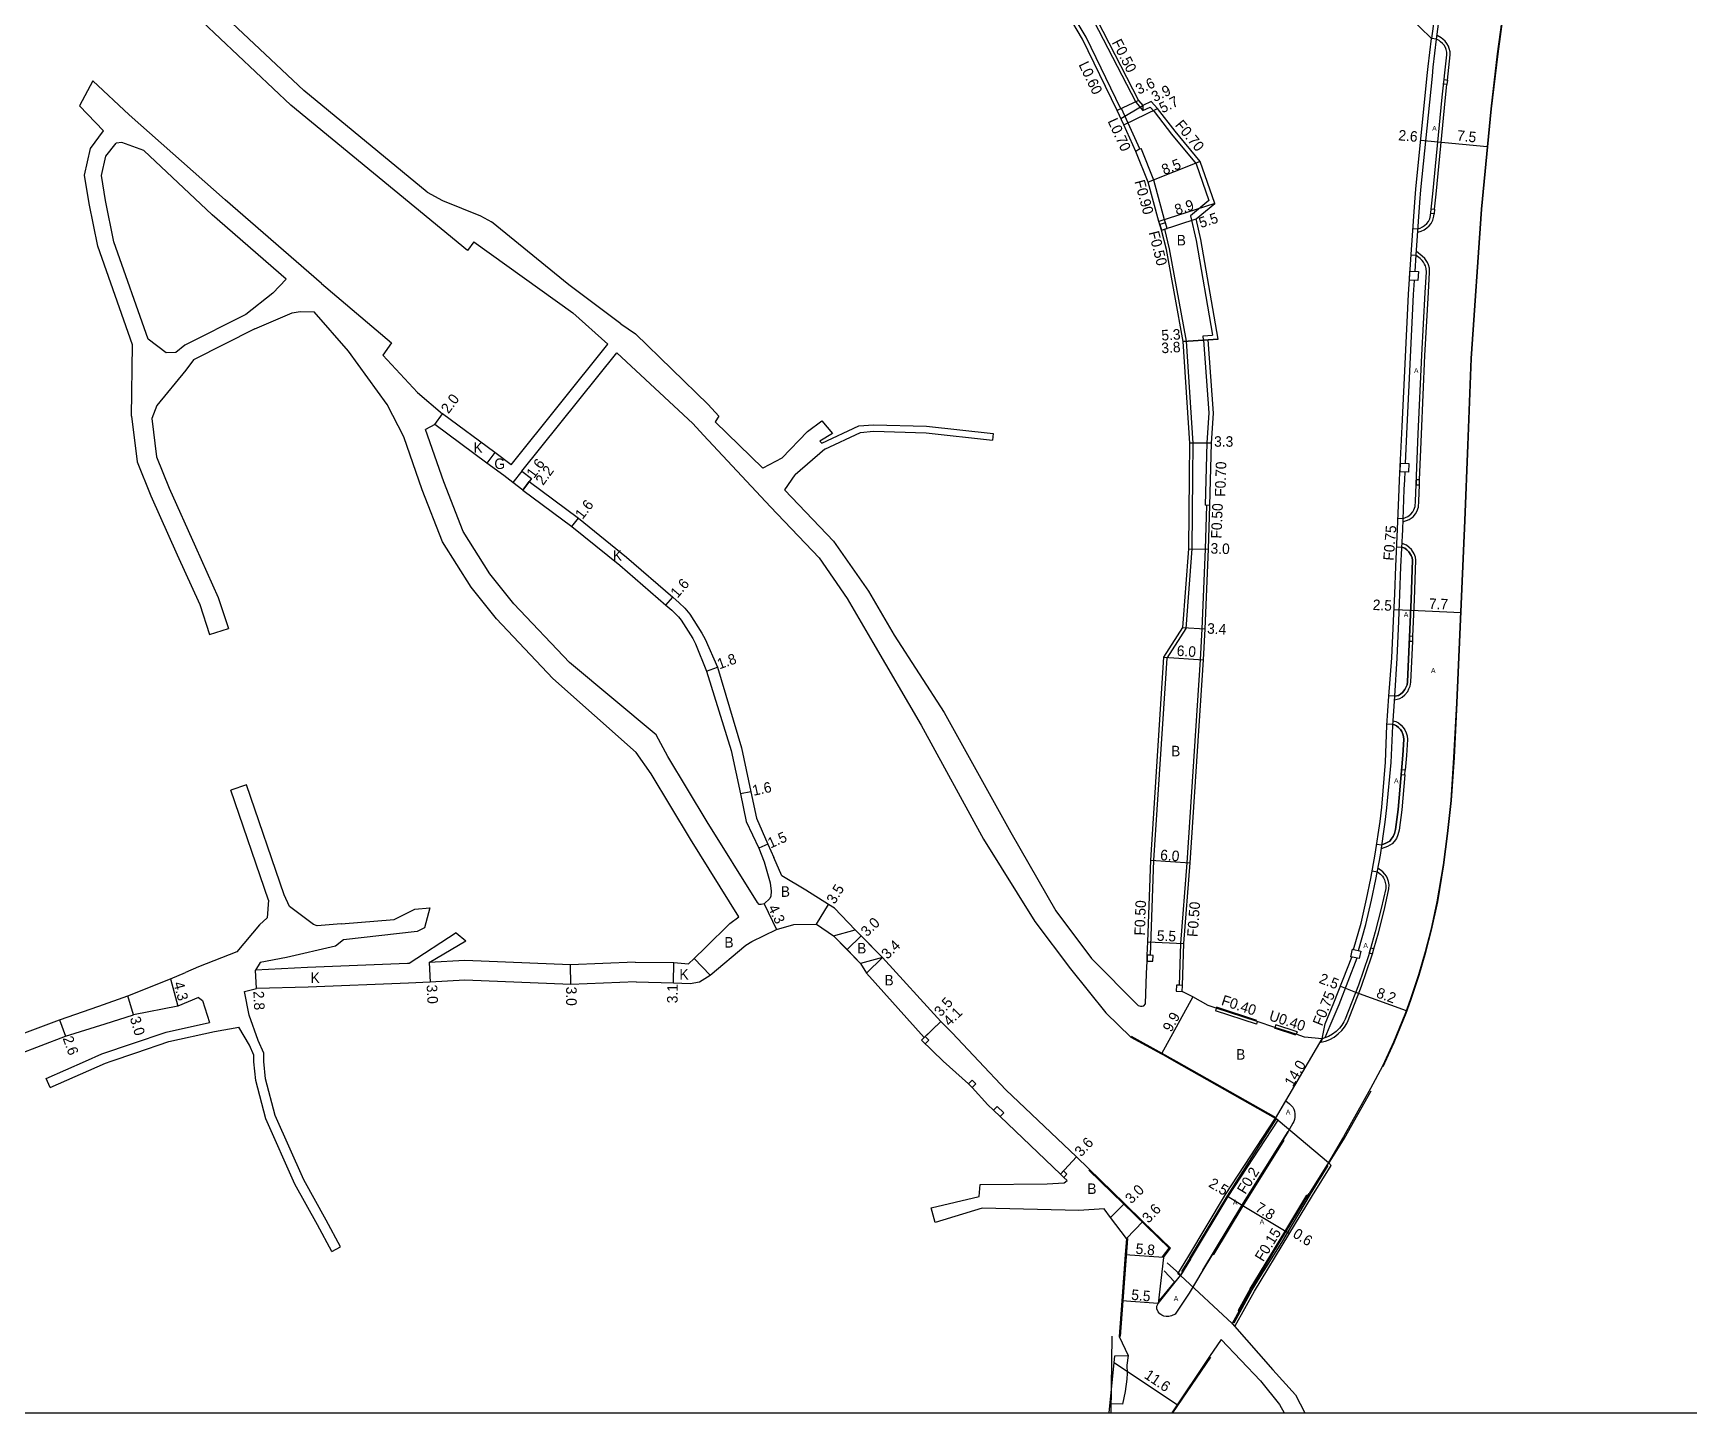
# Model space of a CAD drawing. Header units: metres. Extents: x -8000 to -4000, y -96000 to -93000.
# Drawn here: x -6202.9 to -5951.5, y -96000 to -95790.4 of the extents above; entities that cross this region are included whole.
import ezdxf

# ---------------------------------------------------------------- set-up
doc = ezdxf.new("R2010")
doc.units = ezdxf.units.M
doc.header["$LTSCALE"] = 2.5
for name, color, linetype in [('側溝・桝', 7, 'Continuous'), ('図郭', 7, 'Continuous'), ('幅員', 7, 'Continuous'), ('歩道・分離帯・安全施設', 7, 'Continuous'), ('舗装', 7, 'Continuous'), ('道路', 7, 'Continuous')]:
    doc.layers.add(name, color=color, linetype=linetype)
doc.styles.get("Standard").update_dxf_attribs({"font": ''})
doc.styles.get('Standard').set_extended_font_data('@MS PGothic')

msp = doc.modelspace()

# ---------------------------------------------------------------- linework, layer by layer
at = {"layer": '側溝・桝'}
for points in [[(-5993.03, -95826.63), (-5992.87, -95824.12), (-5992.31, -95816.18), (-5992.16, -95814.23), (-5990.41, -95796.96), (-5990.28, -95795.6), (-5989.76, -95791.33), (-5988.81, -95784.05), (-5988.46, -95781.31), (-5987.06, -95772.01), (-5984.92, -95758.76), (-5984.18, -95755.02), (-5983.58, -95751.7), (-5982.52, -95745.85), (-5980.67, -95736.57), (-5979.73, -95731.53), (-5979.34, -95729.05), (-5975.64, -95708.93), (-5972.39, -95691.04), (-5969.63, -95673.78), (-5969.11, -95671.89), (-5968.45, -95667.27), (-5967.57, -95659.36), (-5967.07, -95655.47)], [(-6037.72, -95801.93), (-6043, -95791.04), (-6045.3, -95787.17), (-6052.12, -95776.76), (-6054.92, -95771.89), (-6058.76, -95764.38), (-6059.9, -95762.15)], [(-5989.99, -95787.13), (-5990.53, -95791.24)], [(-6041.79, -95788.62), (-6035.43, -95800.93), (-6034.35, -95802.18)], [(-5988.13, -95797.56), (-5987.69, -95793.72), (-5987.73, -95793.26), (-5987.85, -95792.79), (-5987.98, -95792.43), (-5988.22, -95792.02), (-5988.47, -95791.68), (-5988.82, -95791.37), (-5989.08, -95791.17), (-5989.68, -95790.78)], [(-5990.08, -95817.18), (-5989.84, -95814.89), (-5988.43, -95800.23), (-5988.21, -95798.25)], [(-6034.83, -95808.03), (-6036.62, -95804.1), (-6037.63, -95801.89), (-6038.26, -95802.19)], [(-6034.35, -95801.41), (-6034.35, -95802.18), (-6033.27, -95801.69), (-6032.67, -95802.34), (-6030.01, -95805.76), (-6026.27, -95810.3), (-6024.35, -95815.87), (-6027.13, -95818.19), (-6026.28, -95821.94), (-6023.77, -95836.29)], [(-6034.83, -95808.03), (-6035.42, -95808.42)], [(-6034.83, -95808.03), (-6034.65, -95807.94)], [(-6030.93, -95819.23), (-6031.06, -95818.81), (-6032.7, -95812.79), (-6034.59, -95808.07), (-6034.65, -95807.94)], [(-5992.62, -95820.68), (-5992.1, -95820.52), (-5991.63, -95820.29), (-5991.27, -95820.03), (-5990.91, -95819.73), (-5990.58, -95819.35), (-5990.33, -95818.83), (-5990.18, -95818.24), (-5990.15, -95817.88)], [(-6033.2, -95930.49), (-6032.68, -95916.05), (-6030.68, -95885.39), (-6027.81, -95880.88), (-6026.9, -95868.76), (-6026.8, -95857.78), (-6026.75, -95852.7), (-6027.73, -95837.22), (-6030.3, -95823.2), (-6031.05, -95820.21)], [(-5992.35, -95858.3), (-5992.07, -95851.33), (-5991.53, -95839.4), (-5990.99, -95829.85), (-5990.83, -95826.76), (-5990.85, -95826.13), (-5990.99, -95825.63), (-5991.16, -95825.27), (-5991.36, -95824.95), (-5991.57, -95824.66), (-5991.94, -95824.3), (-5992.83, -95823.59)], [(-5994.49, -95855.76), (-5994.24, -95850.24), (-5993.26, -95830.14), (-5993.12, -95828)], [(-6025.14, -95837.08), (-6025.19, -95836.39), (-6023.77, -95836.29)], [(-6025.14, -95837.08), (-6024.36, -95848.09), (-6024.65, -95852.68), (-6024.92, -95862.15)], [(-6001.62, -95929.78), (-6000.49, -95925.8), (-5999.63, -95922.12), (-5998.97, -95918.99), (-5998.31, -95915.27), (-5997.56, -95910.26), (-5997.32, -95908.1), (-5996.65, -95901.23), (-5996.43, -95895.66), (-5996.13, -95891.16), (-5995.77, -95885.36), (-5995.52, -95879.75), (-5995.34, -95875.63), (-5995.18, -95871.5), (-5994.91, -95865.83), (-5994.68, -95859.77), (-5994.6, -95858.3), (-5994.55, -95857.09)], [(-5994.87, -95864.68), (-5993.91, -95864.3), (-5993.35, -95863.89), (-5992.99, -95863.45), (-5992.75, -95863.07), (-5992.54, -95862.44), (-5992.48, -95861.53), (-5992.38, -95859.04)], [(-6024.72, -95862.16), (-6024.9, -95868.82), (-6025.41, -95880.89), (-6025.68, -95885.6), (-6027.7, -95916.43), (-6028.64, -95928.69), (-6028.87, -95935.06)], [(-6024.22, -95862.17), (-6024.92, -95862.15)], [(-5993.37, -95882.07), (-5993.12, -95876.47), (-5992.95, -95871.95), (-5992.92, -95870.48), (-5992.99, -95870.01), (-5993.16, -95869.54), (-5993.57, -95868.89), (-5993.95, -95868.54), (-5994.34, -95868.23), (-5995.01, -95867.95)], [(-5996.17, -95891.69), (-5995.36, -95891.5), (-5994.97, -95891.27), (-5994.6, -95890.95), (-5994.15, -95890.41), (-5993.98, -95890.04), (-5993.77, -95889.6), (-5993.68, -95889), (-5993.4, -95882.79)], [(-5996.38, -95894.9), (-5995.98, -95895), (-5995.54, -95895.2), (-5995.15, -95895.53), (-5994.85, -95895.89), (-5994.6, -95896.23), (-5994.37, -95896.72), (-5994.26, -95897.18), (-5994.19, -95897.7), (-5994.34, -95900.14), (-5994.54, -95902.4)], [(-5994.6, -95903.11), (-5995.06, -95908.41), (-5995.46, -95911.47), (-5995.64, -95912.2), (-5995.88, -95912.74), (-5996.23, -95913.22), (-5996.53, -95913.56), (-5997.23, -95913.97), (-5998.17, -95914.32)], [(-5999.31, -95929.54), (-5998.6, -95927.07), (-5997.67, -95923.51), (-5997, -95920.42), (-5996.99, -95919.8), (-5997.07, -95919.3), (-5997.23, -95918.85), (-5997.39, -95918.49), (-5997.61, -95918.18), (-5997.91, -95917.83), (-5998.67, -95917.25)], [(-6007.14, -95943.21), (-6007.35, -95943.71), (-6006.66, -95943.53), (-6005.96, -95943.27), (-6005.3, -95942.93), (-6004.7, -95942.45), (-6004.14, -95941.9), (-6003.75, -95941.39), (-6003.42, -95940.85), (-6003.19, -95940.4), (-6001.18, -95935.19), (-5999.64, -95930.71), (-5999.51, -95930.27)], [(-6001.87, -95930.93), (-6004.63, -95938.03), (-6005.98, -95941.21), (-6006.74, -95943.02)], [(-6023.23, -95938.53), (-6023.36, -95938.91)], [(-6017.13, -95940.95), (-6023.36, -95938.91)], [(-6017, -95940.57), (-6017.13, -95940.95)], [(-6014.2, -95941.07), (-6014.32, -95941.45)], [(-6010.96, -95942.12), (-6014.2, -95941.07)], [(-6010.96, -95942.12), (-6011.09, -95942.5)], [(-6023.77, -95975.86), (-6023.61, -95975.96), (-6019.12, -95968.53), (-6012.92, -95958.6), (-6013.09, -95958.5)], [(-6018.06, -95981.14), (-6012.82, -95972.52), (-6009.46, -95966.94)], [(-6009.33, -95967.01), (-6009.46, -95966.94)], [(-6009.33, -95967.01), (-6009.33, -95967.02)], [(-6018.07, -95981.14), (-6019.91, -95984.45), (-6019.78, -95984.54)]]:
    msp.add_lwpolyline(points, dxfattribs=at)
for points in [[(-5988.13, -95797.56), (-5988.21, -95798.25), (-5988.71, -95798.19), (-5988.63, -95797.5)], [(-5990.08, -95817.18), (-5990.15, -95817.88), (-5990.65, -95817.83), (-5990.58, -95817.13)], [(-6031.52, -95820.35), (-6031.05, -95820.21), (-6030.66, -95820.09), (-6030.93, -95819.23), (-6031.79, -95819.49)], [(-5993.81, -95826.57), (-5992.54, -95826.66), (-5992.63, -95828.03), (-5993.9, -95827.95)], [(-5995.26, -95855.73), (-5993.98, -95855.79), (-5994.04, -95857.11), (-5995.32, -95857.05)], [(-5992.35, -95858.3), (-5992.85, -95858.28), (-5992.88, -95859.02), (-5992.38, -95859.04)], [(-5993.37, -95882.07), (-5993.87, -95882.05), (-5993.91, -95882.77), (-5993.4, -95882.79)], [(-5994.54, -95902.4), (-5995.08, -95902.35), (-5995.14, -95903.06), (-5994.6, -95903.11)], [(-6033.74, -95931.38), (-6032.84, -95931.41), (-6032.8, -95930.51), (-6033.2, -95930.49), (-6033.7, -95930.48)], [(-6002.54, -95929.57), (-6001.27, -95929.86), (-6001.53, -95931.01), (-6002.8, -95930.72)], [(-5999.31, -95929.54), (-5999.79, -95929.41), (-6000, -95930.14), (-5999.51, -95930.27)], [(-6029.3, -95935.95), (-6028.4, -95935.98), (-6028.37, -95935.08), (-6028.87, -95935.06), (-6029.27, -95935.05)], [(-6067.98, -95943.4), (-6067.41, -95943.96), (-6066.85, -95943.38), (-6067.43, -95942.82), (-6067.57, -95942.97)], [(-6060.86, -95950), (-6060.31, -95950.58), (-6059.73, -95950.04), (-6060.27, -95949.45)], [(-6057.03, -95954.02), (-6056.02, -95954.99), (-6055.47, -95954.41), (-6056.48, -95953.44)], [(-6046.38, -95964.23), (-6045.91, -95963.72), (-6046.42, -95963.24), (-6046.9, -95963.76)]]:
    msp.add_lwpolyline(points, close=True, dxfattribs=at)
at = {"layer": '図郭'}
msp.add_lwpolyline([(-6400, -96000), (-5600, -96000), (-5600, -95400), (-6400, -95400)], close=True, dxfattribs=at)
at = {"layer": '幅員'}
for points in [[(-6035.01, -95800.65), (-6038.26, -95802.19)], [(-6037.72, -95803.38), (-6034.35, -95801.41)], [(-6037.26, -95804.39), (-6032.14, -95801.89)], [(-5992.17, -95806.68), (-5989.59, -95806.93)], [(-5989.59, -95806.93), (-5982.09, -95807.66)], [(-6025.66, -95809.93), (-6033.56, -95813.08)], [(-6023.45, -95816.31), (-6031.92, -95819.06)], [(-6031.52, -95820.35), (-6026.29, -95818.66)], [(-6022.94, -95836.94), (-6028.23, -95837.28)], [(-6028.23, -95837.28), (-6024.44, -95837.04)], [(-6141.88, -95849.89), (-6140.69, -95848.28)], [(-6023.95, -95852.71), (-6027.25, -95852.71)], [(-6127.22, -95858.08), (-6128.52, -95859.85)], [(-6128.52, -95859.85), (-6127.57, -95858.56)], [(-6121.06, -95865.37), (-6120.08, -95864.1)], [(-6027.4, -95868.74), (-6024.4, -95868.83)], [(-6106.8, -95877.31), (-6105.74, -95876.11)], [(-5996.22, -95877.99), (-5993.7, -95878.1)], [(-5993.7, -95878.1), (-5986.03, -95878.43)], [(-6028.3, -95880.72), (-6024.91, -95880.91)], [(-6031.17, -95885.23), (-6025.18, -95885.63)], [(-6100.65, -95887.36), (-6098.95, -95886.75)], [(-6093.9, -95905.66), (-6095.46, -95905.99)], [(-6091.3, -95913.62), (-6092.67, -95914.23)], [(-6033.18, -95916.03), (-6027.2, -95916.46)], [(-6091.89, -95922.7), (-6090.01, -95926.56)], [(-6083.91, -95925.77), (-6082.08, -95922.78)], [(-6079.29, -95929.62), (-6077.15, -95927.52)], [(-6033.63, -95928.47), (-6028.14, -95928.72)], [(-6168.98, -95935.56), (-6169.11, -95932.77)], [(-6142.73, -95931.58), (-6142.58, -95934.57)], [(-6121.25, -95934.94), (-6121.26, -95931.94)], [(-6105.63, -95934.69), (-6105.6, -95931.59)], [(-6073.89, -95930.84), (-6076.35, -95933.19)], [(-6182.03, -95934.07), (-6180.89, -95938.21)], [(-6004.36, -95935.21), (-6002.07, -95936.1)], [(-6187.64, -95939.56), (-6188.49, -95936.68)], [(-6026.77, -95936.83), (-6031.56, -95945.49)], [(-6002.07, -95936.1), (-5994.37, -95938.88)], [(-6198.85, -95940.32), (-6197.97, -95942.77)], [(-6065.06, -95940.53), (-6067.98, -95943.4)], [(-6065.06, -95940.53), (-6067.57, -95942.97)], [(-6014.24, -95955.28), (-6007.14, -95943.21)], [(-6046.9, -95963.76), (-6044.45, -95961.11)], [(-6039.26, -95970.34), (-6037.17, -95968.18)], [(-6021.42, -95967.13), (-6019.28, -95968.43)], [(-6021.42, -95967.13), (-6019.28, -95968.43)], [(-6019.28, -95968.43), (-6012.61, -95972.45)], [(-6036.86, -95973.5), (-6034.35, -95970.92)], [(-6012.61, -95972.45), (-6012.1, -95972.76)], [(-6031.25, -95976.41), (-6037.04, -95975.98)], [(-6032.07, -95983.39), (-6037.55, -95982.99)], [(-6038.75, -95992.36), (-6029.13, -95998.77)]]:
    msp.add_lwpolyline(points, dxfattribs=at)
at = {"layer": '歩道・分離帯・安全施設'}
for points in [[(-5997.89, -95947.37), (-5996.22, -95943.72), (-5994.4, -95939.31), (-5993.68, -95937.3), (-5992.43, -95933.52), (-5991.39, -95930.02), (-5990.54, -95926.68), (-5989.6, -95922.39), (-5988.66, -95916.76), (-5988.04, -95912), (-5987.48, -95906.98), (-5987.06, -95900.48), (-5986.62, -95892.15), (-5985.43, -95864.45), (-5984.97, -95853.02), (-5984.46, -95839.88), (-5982.9, -95817.18), (-5981.41, -95801.96), (-5980.43, -95793.58), (-5978.64, -95780.38)], [(-5993.36, -95820.09), (-5992.59, -95820.15), (-5992.27, -95820.04), (-5991.89, -95819.85), (-5991.58, -95819.63), (-5991.26, -95819.36), (-5991, -95819.07), (-5990.81, -95818.66), (-5990.68, -95818.15), (-5990.35, -95814.84), (-5988.94, -95800.17), (-5988.2, -95793.71), (-5988.23, -95793.34), (-5988.33, -95792.94), (-5988.44, -95792.64), (-5988.64, -95792.29), (-5988.85, -95792.03), (-5989.15, -95791.76), (-5989.38, -95791.58), (-5989.76, -95791.33), (-5990.53, -95791.24)], [(-5992.59, -95820.15), (-5992.27, -95820.04), (-5991.89, -95819.85), (-5991.58, -95819.63), (-5991.26, -95819.36), (-5991, -95819.07), (-5990.81, -95818.66), (-5990.68, -95818.15), (-5990.35, -95814.84), (-5988.94, -95800.17), (-5988.2, -95793.71), (-5988.23, -95793.34), (-5988.33, -95792.94), (-5988.44, -95792.64), (-5988.64, -95792.29), (-5988.85, -95792.03), (-5989.15, -95791.76), (-5989.38, -95791.58), (-5989.76, -95791.33)], [(-5995.62, -95864.11), (-5994.85, -95864.14), (-5994.15, -95863.86), (-5993.69, -95863.52), (-5993.39, -95863.16), (-5993.2, -95862.86), (-5993.03, -95862.35), (-5992.98, -95861.5), (-5992.56, -95851.31), (-5992.02, -95839.37), (-5991.49, -95829.83), (-5991.32, -95826.76), (-5991.35, -95826.21), (-5991.46, -95825.8), (-5991.6, -95825.51), (-5991.77, -95825.23), (-5991.95, -95824.99), (-5992.27, -95824.67), (-5992.87, -95824.2), (-5993.64, -95824.14)], [(-5994.85, -95864.14), (-5994.15, -95863.86), (-5993.69, -95863.52), (-5993.39, -95863.16), (-5993.2, -95862.86), (-5993.03, -95862.35), (-5992.98, -95861.5), (-5992.56, -95851.31), (-5992.02, -95839.37), (-5991.49, -95829.83), (-5991.32, -95826.76), (-5991.35, -95826.21), (-5991.46, -95825.8), (-5991.6, -95825.51), (-5991.77, -95825.23), (-5991.95, -95824.99), (-5992.27, -95824.67), (-5992.87, -95824.2)], [(-5995.81, -95868.45), (-5995.04, -95868.49), (-5994.6, -95868.67), (-5994.28, -95868.92), (-5993.97, -95869.21), (-5993.62, -95869.77), (-5993.49, -95870.13), (-5993.43, -95870.51), (-5993.46, -95871.94), (-5993.62, -95876.45), (-5994.18, -95888.95), (-5994.26, -95889.44), (-5994.44, -95889.83), (-5994.58, -95890.14), (-5994.96, -95890.59), (-5995.27, -95890.86), (-5995.55, -95891.03), (-5996.13, -95891.16), (-5997, -95891.09)], [(-5996.13, -95891.16), (-5995.55, -95891.03), (-5995.27, -95890.86), (-5994.96, -95890.59), (-5994.58, -95890.14), (-5994.44, -95889.83), (-5994.26, -95889.44), (-5994.18, -95888.95), (-5993.62, -95876.45), (-5993.46, -95871.94), (-5993.43, -95870.51), (-5993.49, -95870.13), (-5993.62, -95869.77), (-5993.97, -95869.21), (-5994.28, -95868.92), (-5994.6, -95868.67), (-5995.04, -95868.49)], [(-5998.85, -95913.6), (-5998.08, -95913.71), (-5997.46, -95913.48), (-5996.88, -95913.14), (-5996.65, -95912.88), (-5996.35, -95912.47), (-5996.16, -95912.02), (-5995.99, -95911.37), (-5995.6, -95908.35), (-5994.88, -95900.1), (-5994.74, -95897.72), (-5994.79, -95897.28), (-5994.88, -95896.9), (-5995.07, -95896.5), (-5995.27, -95896.22), (-5995.53, -95895.92), (-5995.84, -95895.66), (-5996.16, -95895.51), (-5996.41, -95895.44), (-5997.29, -95895.39)], [(-5996.41, -95895.44), (-5996.16, -95895.51), (-5995.84, -95895.66), (-5995.53, -95895.92), (-5995.27, -95896.22), (-5995.07, -95896.5), (-5994.88, -95896.9), (-5994.79, -95897.28), (-5994.74, -95897.72), (-5994.88, -95900.1), (-5995.6, -95908.35), (-5995.99, -95911.37), (-5996.16, -95912.02), (-5996.35, -95912.47), (-5996.65, -95912.88), (-5996.88, -95913.14), (-5997.46, -95913.48), (-5998.08, -95913.71)], [(-5999.53, -95917.68), (-5998.76, -95917.81), (-5998.26, -95918.2), (-5998, -95918.49), (-5997.83, -95918.74), (-5997.69, -95919.04), (-5997.56, -95919.42), (-5997.5, -95919.84), (-5997.5, -95920.37), (-5998.16, -95923.39), (-5999.09, -95926.94), (-6000.12, -95930.56), (-6001.65, -95935.02), (-6003.65, -95940.19), (-6003.86, -95940.6), (-6004.17, -95941.11), (-6004.52, -95941.57), (-6005.03, -95942.07), (-6005.58, -95942.5), (-6006.17, -95942.81), (-6006.74, -95943.02), (-6007.14, -95943.21)], [(-5998.76, -95917.81), (-5998.26, -95918.2), (-5998, -95918.49), (-5997.83, -95918.74), (-5997.69, -95919.04), (-5997.56, -95919.42), (-5997.5, -95919.84), (-5997.5, -95920.37), (-5998.16, -95923.39), (-5999.09, -95926.94), (-6000.12, -95930.56), (-6001.65, -95935.02), (-6003.65, -95940.19), (-6003.86, -95940.6), (-6004.17, -95941.11), (-6004.52, -95941.57), (-6005.03, -95942.07), (-6005.58, -95942.5), (-6006.17, -95942.81), (-6006.74, -95943.02), (-6007.14, -95943.21)], [(-6017.04, -95940.4), (-6023.17, -95938.39)], [(-6036.14, -95942.8), (-6031.49, -95945.36), (-6029.32, -95946.59)], [(-6011.14, -95942.65), (-6014.37, -95941.59)], [(-6029.32, -95946.59), (-6014.16, -95955.15)], [(-6014.24, -95955.28), (-6012.68, -95952.62), (-6012.12, -95953.05), (-6011.83, -95953.32), (-6011.62, -95953.59), (-6011.47, -95953.85), (-6011.36, -95954.19), (-6011.3, -95954.57), (-6011.3, -95955.07), (-6011.36, -95955.42), (-6011.46, -95955.76), (-6011.59, -95956.02), (-6012.3, -95957.24)], [(-6014.24, -95955.28), (-6012.68, -95952.62), (-6012.12, -95953.05), (-6011.83, -95953.32), (-6011.62, -95953.59), (-6011.47, -95953.85), (-6011.36, -95954.19), (-6011.3, -95954.57), (-6011.3, -95955.07), (-6011.36, -95955.42), (-6011.46, -95955.76), (-6011.59, -95956.02), (-6012.3, -95957.24)], [(-6006.19, -95962.18), (-6003.76, -95958.26), (-5999.69, -95951.1)], [(-6027.23, -95976.5), (-6021.52, -95967.04), (-6014.11, -95955.39)], [(-6025.26, -95978.33), (-6019.33, -95968.5), (-6012.3, -95957.24)], [(-6012.3, -95957.24), (-6019.3, -95968.45), (-6025.26, -95978.33)], [(-6030.39, -95974.98), (-6042.58, -95963.14)], [(-6008.92, -95966.77), (-6006.25, -95962.45)], [(-6017.75, -95981.32), (-6016.58, -95979.31), (-6013.25, -95974.13), (-6012.44, -95972.76), (-6008.92, -95966.77)], [(-6036.71, -95973.51), (-6037.8, -95988.42)], [(-6031.38, -95976.32), (-6030.39, -95974.97)], [(-6025.26, -95978.33), (-6027.35, -95981.83), (-6029.45, -95985.01), (-6030, -95985.26), (-6030.44, -95985.38), (-6030.85, -95985.37), (-6031.16, -95985.29), (-6031.47, -95985.15), (-6031.79, -95984.94), (-6032.05, -95984.65), (-6032.24, -95984.19), (-6032.23, -95983.8), (-6032.07, -95983.39)], [(-6025.26, -95978.33), (-6027.35, -95981.83), (-6029.45, -95985.01), (-6030, -95985.26), (-6030.44, -95985.38), (-6030.85, -95985.37), (-6031.16, -95985.29), (-6031.47, -95985.15), (-6031.79, -95984.94), (-6032.05, -95984.65), (-6032.24, -95984.19), (-6032.23, -95983.8), (-6032.07, -95983.39)], [(-6028.8, -95978.86), (-6030.67, -95977.19)], [(-6027.23, -95976.5), (-6028.51, -95978.55)], [(-6031.15, -95978.41), (-6029.55, -95980.1), (-6031.9, -95982.93)], [(-6020.49, -95986.3), (-6017.75, -95981.32)], [(-6039.1, -95988.34), (-6039.21, -96000)], [(-6036.58, -95991.3), (-6036.8, -95992.75), (-6036.74, -95993.98), (-6036.79, -95994.87), (-6037.07, -95996.76), (-6037.48, -95998.68), (-6039.35, -95998.62)], [(-6036.58, -95991.3), (-6036.8, -95992.75), (-6036.74, -95993.98), (-6036.79, -95994.87), (-6037.07, -95996.76), (-6037.48, -95998.68)], [(-6029.83, -96000), (-6024.05, -95991.55)]]:
    msp.add_lwpolyline(points, dxfattribs=at)
at = {"layer": '舗装'}
for points in [[(-6132.79, -95854.13), (-6133.98, -95855.74)], [(-6128.69, -95856.99), (-6130.01, -95858.71)], [(-6091.3, -95913.62), (-6092.67, -95914.23)], [(-6100.09, -95933.51), (-6102.52, -95930.96)], [(-6013.81, -95955.53), (-6006.2, -95961.98)], [(-6028.65, -95979.14), (-6020.81, -95986.41)]]:
    msp.add_lwpolyline(points, dxfattribs=at)
at = {"layer": '道路'}
for points in [[(-6002.09, -95766.9), (-5997.85, -95782.18), (-5996.53, -95785.32), (-5994.53, -95787.37), (-5992.32, -95789.51), (-5990.53, -95791.24)], [(-6143.02, -95814.58), (-6161.75, -95799.13), (-6175.16, -95786.52), (-6183.76, -95778.48), (-6193.97, -95768.84)], [(-6144.93, -95816.89), (-6163.73, -95801.38), (-6177.18, -95788.73), (-6185.8, -95780.68), (-6196.03, -95771.02)], [(-5978.75, -95780.36), (-5980.55, -95793.56), (-5981.53, -95801.95), (-5983.02, -95817.17), (-5984.57, -95839.87), (-5985.08, -95853.01), (-5985.55, -95864.44), (-5986.74, -95892.15), (-5987.18, -95900.48), (-5987.6, -95906.97), (-5988.15, -95911.99), (-5988.77, -95916.74), (-5989.72, -95922.37), (-5990.65, -95926.66), (-5991.5, -95929.99), (-5992.54, -95933.48), (-5993.79, -95937.26), (-5994.51, -95939.26), (-5996.33, -95943.67), (-5998, -95947.32), (-5999.81, -95950.74), (-6003.9, -95958.05), (-6006.2, -95961.98)], [(-6033.97, -95937.86), (-6033.8, -95933.27), (-6033.74, -95931.38), (-6033.7, -95930.48), (-6033.63, -95928.47), (-6033.18, -95916.03), (-6031.17, -95885.23), (-6028.3, -95880.72), (-6027.4, -95868.74), (-6027.3, -95857.78), (-6027.25, -95852.71), (-6028.23, -95837.28), (-6030.79, -95823.31), (-6031.52, -95820.35), (-6031.92, -95819.06), (-6033.56, -95813.08), (-6035.42, -95808.42), (-6037.26, -95804.39), (-6038.26, -95802.19), (-6043.53, -95791.33), (-6045.81, -95787.5)], [(-6041.34, -95788.39), (-6035.01, -95800.65), (-6034.35, -95801.41)], [(-6007.14, -95943.21), (-6006.69, -95940.91), (-6005.35, -95937.74), (-6002.64, -95930.76), (-6002.8, -95930.72), (-6002.54, -95929.57), (-6002.37, -95929.61), (-6001.24, -95925.61), (-6000.39, -95921.95), (-5999.73, -95918.84), (-5999.08, -95915.14), (-5998.33, -95910.16), (-5998.09, -95908.02), (-5997.52, -95901.19), (-5997.3, -95895.61), (-5997, -95891.13), (-5996.54, -95885.33), (-5996.29, -95879.72), (-5996.11, -95875.59), (-5995.96, -95871.47), (-5995.69, -95865.8), (-5995.45, -95859.74), (-5995.38, -95858.26), (-5995.01, -95850.2), (-5994.04, -95830.1), (-5993.64, -95824.06), (-5993.08, -95816.13), (-5992.93, -95814.16), (-5991.18, -95796.88), (-5991.06, -95795.52), (-5990.53, -95791.24)], [(-6193.83, -95797.68), (-6195.81, -95801.46)], [(-6193.83, -95797.68), (-6188.28, -95802.84)], [(-6192.2, -95805.26), (-6195.81, -95801.46)], [(-6028.4, -95935.98), (-6028.37, -95935.08), (-6028.14, -95928.72), (-6027.2, -95916.46), (-6025.18, -95885.63), (-6024.91, -95880.91), (-6024.4, -95868.83), (-6024.22, -95862.17), (-6023.95, -95852.71), (-6023.66, -95848.15), (-6024.44, -95837.04), (-6022.94, -95836.94), (-6025.59, -95821.8), (-6026.29, -95818.66), (-6023.45, -95816.31), (-6025.66, -95809.93), (-6029.45, -95805.33), (-6032.14, -95801.89), (-6033.09, -95800.84), (-6034.35, -95801.41)], [(-6159.09, -95828.47), (-6173.73, -95815.78), (-6188.28, -95802.84)], [(-6187.76, -95837.76), (-6193.06, -95822.8), (-6194.37, -95816.32), (-6195.05, -95812), (-6194.16, -95807.98), (-6192.2, -95805.26)], [(-6185.41, -95836.92), (-6190.64, -95822.13), (-6191.91, -95815.87), (-6192.5, -95812.08), (-6191.85, -95809.11), (-6190.25, -95807.16)], [(-6186.04, -95808.24), (-6189.41, -95807.05), (-6190.25, -95807.16)], [(-6164.44, -95827.81), (-6175.71, -95818.04), (-6186.04, -95808.24)], [(-6143.02, -95814.58), (-6140.73, -95815.88), (-6134.92, -95818.18), (-6133.27, -95819.09)], [(-6135.94, -95822.15), (-6136.92, -95823.44), (-6144.93, -95816.89)], [(-6113.65, -95834.58), (-6121.54, -95828.66), (-6133.27, -95819.09)], [(-6135.94, -95822.15), (-6120.94, -95832.9), (-6115.59, -95837.67)], [(-6164.44, -95827.81), (-6166.48, -95829.91), (-6170.59, -95833.17)], [(-6159.09, -95828.47), (-6148.45, -95837.47), (-6149.76, -95839.36), (-6144.49, -95845.02), (-6140.69, -95848.28)], [(-6170.59, -95833.17), (-6179.86, -95837.84), (-6181.23, -95838.94)], [(-6169.22, -95835.37), (-6163.52, -95832.93), (-6162.34, -95832.71), (-6160.21, -95832.78)], [(-6146.59, -95851.73), (-6149.11, -95846.86), (-6155, -95838.74), (-6160.21, -95832.78)], [(-6113.65, -95834.58), (-6111.41, -95836.13)], [(-6181.23, -95838.94), (-6182.66, -95839.01), (-6185.41, -95836.92)], [(-6169.22, -95835.37), (-6178.5, -95840.04), (-6179.71, -95841.64)], [(-6111.41, -95836.13), (-6100.35, -95846.85), (-6098.75, -95848.61)], [(-6187.92, -95848.59), (-6187.76, -95837.76)], [(-6130.28, -95855.99), (-6115.59, -95837.67)], [(-6130.28, -95855.99), (-6115.59, -95837.67)], [(-6128.69, -95856.99), (-6114.24, -95838.99)], [(-6128.69, -95856.99), (-6114.24, -95838.99)], [(-6114.24, -95838.99), (-6102.68, -95849.74), (-6101.08, -95851.5)], [(-6179.71, -95841.64), (-6184.09, -95846.98), (-6184.85, -95848.96), (-6184.13, -95854.78), (-6182.24, -95859.55), (-6178.22, -95868.48), (-6174.76, -95876.14), (-6173.22, -95880.86)], [(-6187.92, -95848.59), (-6187.06, -95855.53), (-6185, -95860.72), (-6180.98, -95869.65), (-6177.56, -95877.22), (-6176.07, -95881.79)], [(-6141.88, -95849.89), (-6143.27, -95850.62)], [(-6131.41, -95857.65), (-6133.98, -95855.74), (-6141.88, -95849.89)], [(-6130.28, -95855.99), (-6132.79, -95854.13), (-6140.69, -95848.28)], [(-6098.75, -95848.61), (-6099.33, -95849.45)], [(-6099.33, -95849.45), (-6092.09, -95856.53)], [(-6089.18, -95855), (-6085.28, -95850.95), (-6083.12, -95849.34)], [(-6083.12, -95849.34), (-6081.52, -95851.24)], [(-6083.1, -95852.72), (-6077.49, -95850.1), (-6075.28, -95849.91), (-6067.22, -95850.15), (-6057.09, -95851.26)], [(-6123.96, -95888.45), (-6132.53, -95879.42), (-6136.36, -95874.6), (-6140.73, -95867.69), (-6143.79, -95859.8), (-6146.59, -95851.73)], [(-6121.42, -95886.04), (-6129.89, -95877.12), (-6133.51, -95872.57), (-6137.59, -95866.11), (-6140.51, -95858.59), (-6143.27, -95850.62)], [(-6101.08, -95851.5), (-6090.91, -95862.38), (-6083.54, -95870.13), (-6079.26, -95876.3)], [(-6081.52, -95851.24), (-6083.43, -95852.4)], [(-6083.43, -95852.4), (-6083.1, -95852.72)], [(-6082.67, -95853.63), (-6077.22, -95851.08), (-6075.25, -95850.91), (-6067.29, -95851.15), (-6057.2, -95852.25)], [(-6057.09, -95851.26), (-6057.2, -95852.25)], [(-6089.18, -95855), (-6092.09, -95856.53)], [(-6082.67, -95853.63), (-6087.17, -95857.54)], [(-6128.52, -95859.85), (-6130.01, -95858.71), (-6131.41, -95857.65)], [(-6128.69, -95856.99), (-6127.22, -95858.08), (-6127.57, -95858.56)], [(-6088.73, -95859.82), (-6087.17, -95857.54)], [(-6128.52, -95859.85), (-6121.06, -95865.37), (-6113.81, -95871.26), (-6106.8, -95877.31), (-6105.91, -95878.07), (-6104.89, -95879.09), (-6104.47, -95879.59), (-6102.68, -95882.39), (-6102.28, -95883.18), (-6100.65, -95887.36), (-6096.86, -95899.38), (-6095.46, -95905.99), (-6094.58, -95910.16), (-6092.67, -95914.23)], [(-6127.57, -95858.56), (-6120.08, -95864.1), (-6112.79, -95870.03), (-6105.74, -95876.11), (-6104.76, -95876.95), (-6103.91, -95877.8), (-6103.15, -95878.68), (-6101.32, -95881.56), (-6100.81, -95882.5), (-6098.95, -95886.75), (-6095.31, -95898.98), (-6093.9, -95905.66), (-6093.05, -95909.66), (-6091.3, -95913.62), (-6090.4, -95915.65)], [(-6088.73, -95859.82), (-6088.72, -95859.83), (-6081.35, -95867.58), (-6076.02, -95875.17)], [(-6076.02, -95875.17), (-6072.12, -95881.88), (-6064.56, -95893.63)], [(-6079.26, -95876.3), (-6075.37, -95883.01), (-6068.04, -95895.55)], [(-6176.07, -95881.79), (-6173.22, -95880.86)], [(-6106.51, -95900.31), (-6108.28, -95897.03), (-6121.42, -95886.04)], [(-6109.04, -95902.96), (-6111.3, -95899.72), (-6123.96, -95888.45)], [(-6064.56, -95893.63), (-6054.43, -95911.87), (-6047.56, -95923.77), (-6042.18, -95930.96)], [(-6068.04, -95895.55), (-6058.57, -95912.86), (-6050.75, -95925.35), (-6045.37, -95932.53)], [(-6092.62, -95922.77), (-6092.89, -95922.47), (-6100.55, -95910.21), (-6106.51, -95900.31)], [(-6170.48, -95904.62), (-6172.85, -95905.43)], [(-6167.14, -95922.14), (-6172.85, -95905.43)], [(-6164.77, -95921.34), (-6170.48, -95904.62)], [(-6095.72, -95924.65), (-6103.08, -95912.86), (-6109.04, -95902.96)], [(-6092.67, -95914.23), (-6091.86, -95916.3)], [(-6091.86, -95916.3), (-6090.94, -95919.51), (-6090.82, -95920.77)], [(-6078.03, -95926.63), (-6081.21, -95923.33), (-6082.08, -95922.78), (-6085.54, -95920.62), (-6089.18, -95918.45), (-6090.4, -95915.65)], [(-6167.14, -95922.14), (-6167.35, -95924.83), (-6168.52, -95925.88), (-6171.92, -95929.97)], [(-6156.12, -95925.71), (-6159.77, -95926.01), (-6160.32, -95925.82), (-6163.96, -95923.1), (-6164.77, -95921.34)], [(-6090.82, -95920.77), (-6090.87, -95921.52), (-6091.01, -95921.89), (-6091.89, -95922.7), (-6092.35, -95922.8), (-6092.62, -95922.77)], [(-6156.12, -95925.71), (-6148.03, -95925.06), (-6144.89, -95923.49), (-6142.66, -95923.31)], [(-6142.66, -95923.31), (-6143.47, -95926.34)], [(-6111.48, -95931.54), (-6105.6, -95931.59), (-6103.37, -95931.78), (-6102.52, -95930.96), (-6100.79, -95929.32), (-6097.08, -95925.67), (-6095.72, -95924.65)], [(-6143.47, -95926.34), (-6144.54, -95926.89), (-6155.74, -95928.13)], [(-6138.66, -95927.11), (-6145.78, -95931.74)], [(-6138.66, -95927.11), (-6137.16, -95928.32)], [(-6111.32, -95934.53), (-6105.63, -95934.69), (-6103.09, -95934.78), (-6101.71, -95934.52), (-6100.09, -95933.51), (-6094.66, -95928.96), (-6093.74, -95928.38), (-6090.01, -95926.56), (-6087.36, -95925.83), (-6083.91, -95925.77), (-6081.36, -95927.52)], [(-6081.36, -95927.52), (-6077.22, -95931.73)], [(-6077.22, -95931.73), (-6079.29, -95929.62), (-6081.36, -95927.52)], [(-6073.89, -95930.84), (-6078.03, -95926.63)], [(-6078.03, -95926.63), (-6077.15, -95927.52), (-6073.89, -95930.84), (-6065.06, -95940.53), (-6063.34, -95942.28), (-6059.29, -95946.59)], [(-6171.92, -95929.97), (-6177.77, -95932.27), (-6179.74, -95933.09)], [(-6155.74, -95928.13), (-6156.96, -95929.13), (-6164.4, -95930.81), (-6168.39, -95931.61), (-6169.11, -95932.77)], [(-6142.73, -95931.58), (-6137.16, -95928.32)], [(-6188.49, -95936.68), (-6182.03, -95934.07), (-6179.74, -95933.09)], [(-6145.78, -95931.74), (-6146.01, -95931.75), (-6161.22, -95932.35), (-6169.11, -95932.77)], [(-6111.48, -95931.54), (-6121.26, -95931.94), (-6137.32, -95931.29), (-6142.73, -95931.58)], [(-6077.22, -95931.73), (-6076.35, -95933.19)], [(-6045.37, -95932.53), (-6039.99, -95939.23), (-6036.19, -95942.93)], [(-6042.18, -95930.96), (-6035.06, -95938.11), (-6034.75, -95938.23), (-6034.46, -95938.23), (-6034.22, -95938.16), (-6033.97, -95937.86)], [(-6170.76, -95935.98), (-6168.98, -95935.56)], [(-6111.32, -95934.53), (-6121.25, -95934.94), (-6137.31, -95934.29), (-6142.58, -95934.57), (-6145.87, -95934.75), (-6161.1, -95935.35), (-6168.98, -95935.56)], [(-6076.35, -95933.19), (-6067.57, -95942.97), (-6067.98, -95943.4), (-6064.67, -95946.59)], [(-6217.46, -95944.82), (-6213.05, -95944.71), (-6206.15, -95943.04), (-6198.85, -95940.32), (-6192.89, -95938.21), (-6188.49, -95936.68)], [(-6177.76, -95936.92), (-6180.89, -95938.21), (-6187.64, -95939.56)], [(-6177.76, -95936.92), (-6177.16, -95937.35), (-6176.11, -95940.71)], [(-6177.76, -95936.92), (-6177.16, -95937.35), (-6176.11, -95940.71)], [(-6170.07, -95939.58), (-6170.76, -95935.98)], [(-6170.07, -95939.58), (-6170.76, -95935.98)], [(-6014.32, -95941.45), (-6017, -95940.57), (-6023.23, -95938.53), (-6024.47, -95938.13), (-6026.77, -95936.83), (-6028.4, -95935.98)], [(-6209.34, -95946.58), (-6205.36, -95945.63), (-6197.97, -95942.77), (-6191.95, -95940.9), (-6187.64, -95939.56)], [(-6167.85, -95946.58), (-6167.86, -95945.38), (-6168.68, -95943.46), (-6170.07, -95939.58)], [(-6194.94, -95946.58), (-6192.45, -95945.48), (-6187.77, -95943.87), (-6182.67, -95942.15), (-6176.11, -95940.71)], [(-6191.04, -95946.58), (-6187.28, -95945.29), (-6182.27, -95943.59), (-6175.32, -95942.07)], [(-6175.32, -95942.07), (-6171.66, -95941.42)], [(-6169.35, -95946.58), (-6169.36, -95945.69), (-6170.02, -95944.15), (-6171.66, -95941.42)], [(-6036.19, -95942.93), (-6031.56, -95945.49)], [(-6011.09, -95942.5), (-6014.32, -95941.45)], [(-6009.81, -95942.92), (-6011.09, -95942.5)], [(-6007.14, -95943.21), (-6009.81, -95942.92)], [(-6029.63, -95946.59), (-6031.56, -95945.49)], [(-6200.91, -95949.23), (-6194.94, -95946.58)], [(-6200.3, -95950.6), (-6191.9, -95946.88), (-6191.04, -95946.58)], [(-6157.53, -95975.51), (-6159.71, -95971.45), (-6163.12, -95965.27), (-6167.53, -95955.33), (-6169.05, -95949.54), (-6169.35, -95946.7), (-6169.35, -95946.58)], [(-6156.21, -95974.8), (-6158.39, -95970.73), (-6161.78, -95964.6), (-6166.11, -95954.83), (-6167.57, -95949.27), (-6167.85, -95946.61), (-6167.85, -95946.58)], [(-6064.67, -95946.59), (-6060.86, -95950), (-6060.31, -95950.58), (-6057.89, -95953.19), (-6057.03, -95954.02), (-6056.02, -95954.99), (-6046.9, -95963.76)], [(-6059.29, -95946.59), (-6055.2, -95950.94), (-6044.45, -95961.11)], [(-6014.24, -95955.28), (-6029.63, -95946.59)], [(-6200.3, -95950.6), (-6200.91, -95949.23)], [(-6027.54, -95976.39), (-6021.83, -95966.85), (-6014.22, -95955.26)], [(-6027.12, -95976.65), (-6021.41, -95967.11), (-6013.81, -95955.53)], [(-6027.12, -95976.65), (-6021.43, -95967.14), (-6013.81, -95955.53)], [(-6027.12, -95976.65), (-6021.43, -95967.14), (-6013.81, -95955.53)], [(-6014.24, -95955.28), (-6013.81, -95955.53)], [(-6013.81, -95955.53), (-6014.24, -95955.28)], [(-6013.81, -95955.53), (-6006.2, -95961.98)], [(-6030.19, -95974.96), (-6034.35, -95970.92), (-6037.17, -95968.18), (-6044.45, -95961.11)], [(-6008.62, -95966.99), (-6005.78, -95962.43), (-6006.2, -95961.98), (-6009.12, -95966.67)], [(-6006.2, -95961.98), (-6009.12, -95966.67)], [(-6006.2, -95961.98), (-6009.12, -95966.67)], [(-6066.52, -95968.86), (-6059.23, -95967.14), (-6059.07, -95965.31)], [(-6059.07, -95965.31), (-6048.89, -95965.22), (-6046.32, -95965.04), (-6045.87, -95964.71)], [(-6046.9, -95963.76), (-6046.38, -95964.23), (-6045.87, -95964.71)], [(-6017.93, -95981.22), (-6012.69, -95972.6), (-6009.12, -95966.67)], [(-6017.93, -95981.22), (-6012.69, -95972.6), (-6009.12, -95966.67)], [(-6017.42, -95981.51), (-6012.19, -95972.91), (-6008.62, -95966.99)], [(-6065.9, -95971.08), (-6066.52, -95968.86)], [(-6058.79, -95968.9), (-6065.9, -95971.08)], [(-6040.26, -95969.01), (-6044.09, -95969.26), (-6058.79, -95968.9)], [(-6036.86, -95973.5), (-6039.26, -95970.34), (-6040.26, -95969.01)], [(-6157.53, -95975.51), (-6156.21, -95974.8)], [(-6036.86, -95973.5), (-6037.04, -95975.98), (-6037.55, -95982.99), (-6037.95, -95988.41)], [(-6031.25, -95976.41), (-6030.19, -95974.96)], [(-6031.25, -95976.41), (-6032.07, -95983.39)], [(-6032.07, -95983.39), (-6028.65, -95979.14), (-6027.12, -95976.65)], [(-6027.12, -95976.65), (-6028.65, -95979.14), (-6029.07, -95978.88), (-6027.54, -95976.39)], [(-6017.93, -95981.22), (-6020.81, -95986.41), (-6028.65, -95979.14), (-6027.12, -95976.65)], [(-6017.93, -95981.22), (-6020.81, -95986.41)], [(-6017.93, -95981.22), (-6020.81, -95986.41)], [(-6020.81, -95986.41), (-6020.35, -95986.79), (-6017.42, -95981.51)], [(-6037.95, -95988.41), (-6036.58, -95991.3)], [(-6020.81, -95986.41), (-6014.65, -95993.46), (-6011.18, -95997.26), (-6009.79, -96000)], [(-6022.47, -95988.84), (-6024.23, -95991.42), (-6029.95, -96000)], [(-6022.47, -95988.84), (-6016.53, -95995.12), (-6013.6, -95998.71), (-6012.93, -96000)], [(-6039.48, -96000), (-6038.65, -95991.31), (-6036.58, -95991.3)]]:
    msp.add_lwpolyline(points, dxfattribs=at)
msp.add_lwpolyline([(-6081.36, -95927.52), (-6078.03, -95926.63), (-6073.89, -95930.84), (-6077.22, -95931.73)], close=True, dxfattribs=at)

# ---------------------------------------------------------------- texts
at = {"layer": '側溝・桝'}
for s, rotation, p in [('F0.50', 297.338, (-6039.12, -95791.85)), ('L0.60', 295.873, (-6044.17, -95795.22)), ('L0.70', 294.536, (-6039.75, -95803.8)), ('F0.70', 309.5135, (-6029.57, -95804.44)), ('F0.90', 285.2957, (-6035.66, -95812.97)), ('F0.50', 284.0275, (-6033.5, -95820.71)), ('F0.70', 88.4298, (-6021.84, -95860.88)), ('F0.50', 87.5942, (-6022.44, -95867.23)), ('F0.75', 85.384, (-5996.29, -95870.6)), ('F0.50', 87.9384, (-6034.07, -95927.52)), ('F0.50', 85.6254, (-6026.07, -95927.76)), ('F0.40', 341.8858, (-6022.57, -95938.01)), ('F0.75', 68, (-6007.16, -95941.34)), ('U0.40', 341.8858, (-6015.33, -95940.33)), ('F0.2', 58.368, (-6018.81, -95966.9)), ('F0.15', 58.368, (-6016.11, -95977.13))]:
    msp.add_text(s, height=1.6, rotation=rotation, dxfattribs=at).set_placement(p)
at = {"layer": '幅員'}
for s, rotation, p in [('3.6', 25.3184, (-6035, -95799.8)), ('3.9', 25.3184, (-6032.59, -95800.93)), ('5.7', 26.0322, (-6031.39, -95802.63)), ('2.6', 355, (-5995.62, -95806.71)), ('7.5', 354, (-5986.72, -95806.75)), ('8.5', 21.7528, (-6031.13, -95812)), ('8.9', 17.9562, (-6029.24, -95818.08)), ('5.5', 17.9562, (-6025.56, -95820.06)), ('3.8', 3.6703, (-6031.51, -95839.07)), ('5.3', 3.6703, (-6031.51, -95837.14)), ('2.0', 53.4811, (-6139.8, -95848.34)), ('3.3', 0.0046, (-6023.55, -95853.26)), ('1.6', 53.5494, (-6126.81, -95858.17)), ('2.2', 53.5494, (-6125.44, -95859.22)), ('1.6', 52.2851, (-6119.46, -95864.4)), ('3.0', 358.2241, (-6024.11, -95869.48)), ('1.6', 48.8242, (-6105.04, -95876.34)), ('2.5', 357, (-5999.5, -95878.04)), ('7.7', 358, (-5990.95, -95877.88)), ('3.4', 356.7478, (-6024.65, -95881.63)), ('1.8', 19.7693, (-6098.66, -95887.08)), ('6.0', 356.2136, (-6029.26, -95885.01)), ('1.6', 11.9749, (-6093.48, -95906.28)), ('1.5', 23.8473, (-6090.91, -95914.29)), ('6.0', 355.8428, (-6031.78, -95916.03)), ('3.5', 58.6339, (-6081.16, -95922.84)), ('4.3', 295.9933, (-6091.33, -95923.28)), ('3.0', 44.4535, (-6076.25, -95927.77)), ('5.5', 357.3198, (-6032.27, -95928.28)), ('3.4', 43.7664, (-6073.15, -95931.19)), ('4.3', 285.3614, (-6181.59, -95934.74)), ('3.0', 272.9548, (-6143.13, -95935)), ('3.0', 270.1525, (-6121.94, -95935.26)), ('3.1', 89.4436, (-6105.02, -95937.79)), ('2.5', 339, (-6007.73, -95934.65)), ('8.2', 340, (-5999.04, -95936.84)), ('2.8', 272.5345, (-6169.43, -95935.95)), ('3.5', 48.2088, (-6065.03, -95939.92)), ('3.0', 286.3581, (-6188.2, -95940.05)), ('4.1', 44.5674, (-6063.72, -95941.38)), ('9.9', 61.041, (-6030.06, -95942.27)), ('2.6', 289.8706, (-6198.41, -95943.1)), ('14.0', 59.5509, (-6011.59, -95950.57)), ('3.6', 47.2109, (-6043.73, -95961.2)), ('3.0', 44.8126, (-6036.11, -95968.34)), ('2.5', 329, (-6024.51, -95965.57)), ('3.6', 46.4024, (-6033.5, -95971.28)), ('7.8', 329, (-6017.43, -95969.27)), ('0.6', 328, (-6011.73, -95973.21)), ('5.8', 354.7298, (-6035.52, -95975.82)), ('5.5', 354.727, (-6036.18, -95982.82)), ('11.6', 326, (-6034.28, -95994.62))]:
    msp.add_text(s, height=1.6, rotation=rotation, dxfattribs=at).set_placement(p)
at = {"layer": '舗装'}
for s, height, p in [('A', 0.75, (-5990.44, -95805.27, 152.89)), ('B', 1.6, (-6029.23, -95822.69)), ('A', 0.75, (-5993.2, -95842.08, 151.92)), ('K', 1.6, (-6136.01, -95854.18)), ('G', 1.6, (-6132.84, -95856.64)), ('K', 1.6, (-6114.85, -95870.57)), ('A', 0.75, (-5994.75, -95879.11, 151.23)), ('A', 0.75, (-5990.62, -95887.62, 151.08)), ('B', 1.6, (-6030.08, -95900.28)), ('A', 0.75, (-5996.23, -95904.37, 150.83)), ('B', 1.6, (-6089.35, -95921.62)), ('B', 1.6, (-6097.91, -95929.33)), ('B', 1.6, (-6077.76, -95930.22)), ('A', 0.75, (-6000.89, -95929.38, 150.38)), ('K', 1.6, (-6160.75, -95934.71)), ('K', 1.6, (-6104.74, -95934.18)), ('B', 1.6, (-6073.61, -95935.07)), ('B', 1.6, (-6020.21, -95946.35)), ('A', 0.75, (-6012.66, -95954.69, 151.04)), ('B', 1.6, (-6042.8, -95966.75)), ('A', 0.75, (-6020.7, -95968.38, 151.32)), ('A', 0.75, (-6016.63, -95971.34, 151.32)), ('A', 0.75, (-6029.68, -95983, 150.91))]:
    msp.add_text(s, height=height, dxfattribs=at).set_placement(p)

doc.saveas('drawing.dxf')
